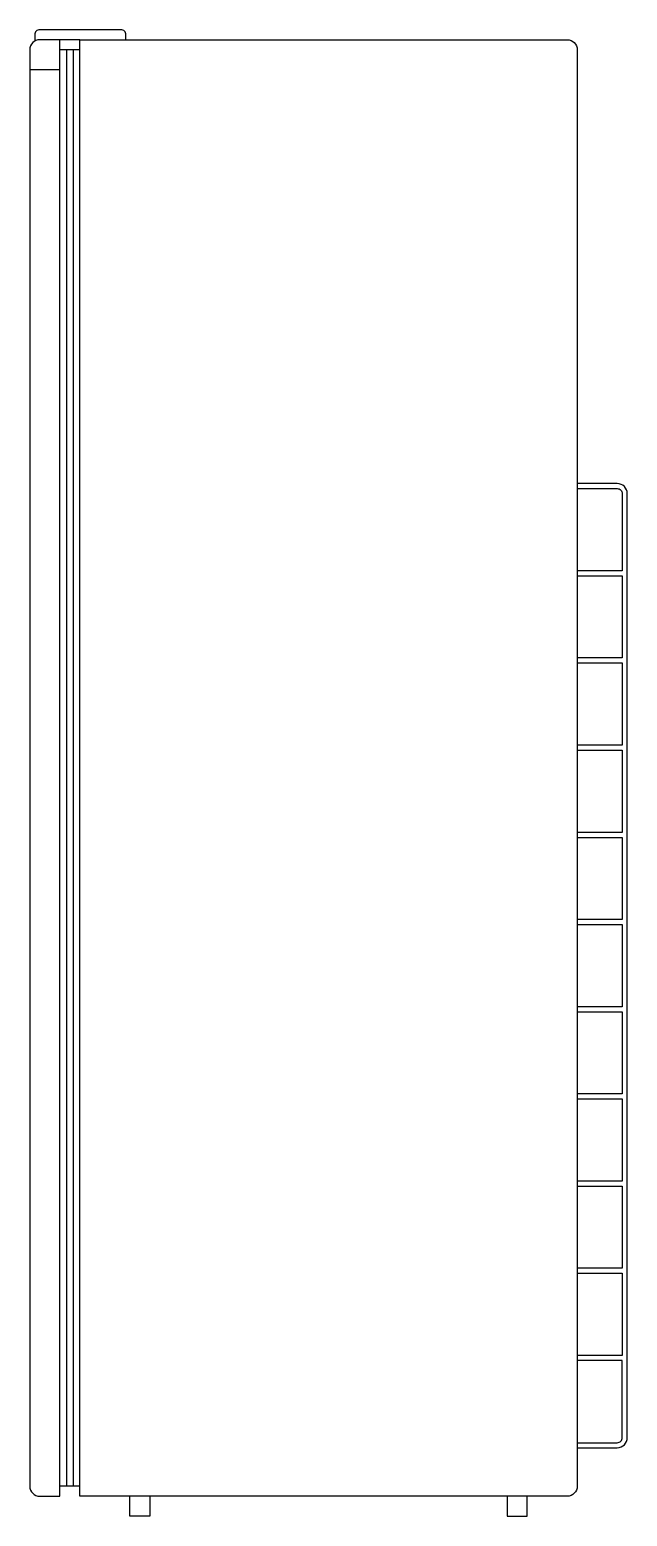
# Model space of a CAD drawing. Header units: millimetres. Extents: x -3063.44 to -3062.85, y 2860.14 to 2861.63.
import ezdxf

# ---------------------------------------------------------------- set-up
doc = ezdxf.new("R2010")
doc.units = ezdxf.units.MM
doc.header["$LTSCALE"] = 10
doc.layers.add('cozinha_freezers', color=2, linetype='Continuous')

msp = doc.modelspace()

# ---------------------------------------------------------------- linework, layer by layer
at = {"layer": 'cozinha_freezers'}
for p, q in [((-3063.3923, 2861.6193), (-3063.4123, 2861.6193)), ((-3063.3923, 2861.6093), (-3063.4123, 2861.6093)), ((-3063.4123, 2861.5893), (-3063.4423, 2861.5893)), ((-3063.3923, 2860.1743), (-3063.4123, 2860.1743))]:
    msp.add_line(p, q, dxfattribs=at)
at = {"layer": 'cozinha_freezers', "color": 1}
for p, q in [((-3063.4057, 2861.6093), (-3063.4057, 2860.1743)), ((-3063.399, 2861.6093), (-3063.399, 2860.1743))]:
    msp.add_line(p, q, dxfattribs=at)
for points in [[(-3063.3462, 2861.6193), (-3063.3462, 2861.6243, 0.414214), (-3063.3512, 2861.6293), (-3063.4323, 2861.6293, 0.414214), (-3063.4373, 2861.6243), (-3063.4373, 2861.6179)], [(-3062.8953, 2860.2128), (-3062.8553, 2860.2128, 0.414214), (-3062.8453, 2860.2228), (-3062.8453, 2861.1659, 0.414214), (-3062.8553, 2861.1759), (-3062.8953, 2861.1759)], [(-3062.8953, 2861.1709), (-3062.8553, 2861.1709, -0.414214), (-3062.8503, 2861.1659), (-3062.8503, 2861.0888), (-3062.8953, 2861.0888)], [(-3062.8953, 2860.2178), (-3062.8553, 2860.2178, 0.414214), (-3062.8503, 2860.2228), (-3062.8503, 2860.2999), (-3062.8953, 2860.2999)]]:
    msp.add_lwpolyline(points, format="xyb", dxfattribs=at)
at = {"layer": 'cozinha_freezers'}
for points in [[(-3063.4323, 2860.1643), (-3063.4123, 2860.1643), (-3063.4123, 2861.6193), (-3063.4323, 2861.6193, 0.414214), (-3063.4423, 2861.6093), (-3063.4423, 2860.1743, 0.414214)], [(-3063.3923, 2861.6193), (-3062.9053, 2861.6193, -0.414214), (-3062.8953, 2861.6093), (-3062.8953, 2860.1743, -0.414214), (-3062.9053, 2860.1643), (-3063.3923, 2860.1643), (-3063.3923, 2861.6193), (-3063.3923, 2861.6193)]]:
    msp.add_lwpolyline(points, format="xyb", close=True, dxfattribs=at)
at = {"layer": 'cozinha_freezers', "color": 1}
for points in [[(-3062.8953, 2861.0838), (-3062.8503, 2861.0838), (-3062.8503, 2861.0017), (-3062.8953, 2861.0017)], [(-3062.8953, 2860.9967), (-3062.8503, 2860.9967), (-3062.8503, 2860.9146), (-3062.8953, 2860.9146)], [(-3062.8953, 2860.9096), (-3062.8503, 2860.9096), (-3062.8503, 2860.8275), (-3062.8953, 2860.8275)], [(-3062.8953, 2860.8225), (-3062.8503, 2860.8225), (-3062.8503, 2860.7404), (-3062.8953, 2860.7404)], [(-3062.8953, 2860.7354), (-3062.8503, 2860.7354), (-3062.8503, 2860.6533), (-3062.8953, 2860.6533)], [(-3062.8953, 2860.6483), (-3062.8503, 2860.6483), (-3062.8503, 2860.5662), (-3062.8953, 2860.5662)], [(-3062.8953, 2860.5612), (-3062.8503, 2860.5612), (-3062.8503, 2860.4791), (-3062.8953, 2860.4791)], [(-3062.8953, 2860.4741), (-3062.8503, 2860.4741), (-3062.8503, 2860.392), (-3062.8953, 2860.392)], [(-3062.8953, 2860.387), (-3062.8503, 2860.387), (-3062.8503, 2860.3049), (-3062.8953, 2860.3049)]]:
    msp.add_lwpolyline(points, dxfattribs=at)
at = {"layer": 'cozinha_freezers'}
for points in [[(-3063.3223, 2860.1643), (-3063.3223, 2860.1443), (-3063.3423, 2860.1443), (-3063.3423, 2860.1643)], [(-3062.9653, 2860.1643), (-3062.9653, 2860.1443), (-3062.9453, 2860.1443), (-3062.9453, 2860.1643)]]:
    msp.add_lwpolyline(points, dxfattribs=at)

doc.saveas('drawing.dxf')
